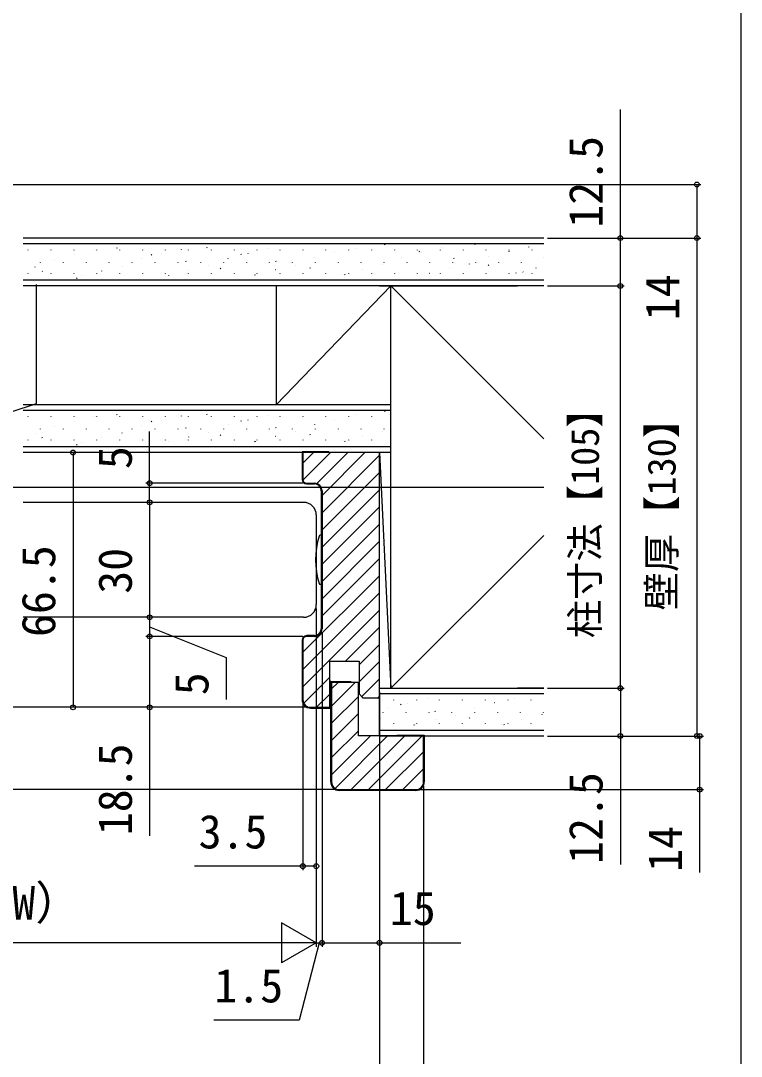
# Model space of a CAD drawing. Units: millimetres, scale not verified. Extents: x -525 to 525, y -783 to 779.
# Drawn here: x 337 to 525.1, y 189.5 to 459.9 of the extents above; entities that cross this region are included whole.
import ezdxf
from ezdxf.enums import TextEntityAlignment as Align

# ---------------------------------------------------------------- set-up
doc = ezdxf.new("R2010")
doc.units = ezdxf.units.MM
doc.header["$LTSCALE"] = 4
for name, color, linetype in [('0-5_YKK_12', 2, 'Continuous'), ('0-6_YKK_13', 4, 'Continuous'), ('0-8_YKK_D', 6, 'Continuous'), ('0-9_YKK_ZWAK', 7, 'Continuous'), ('0-A_YSS_K', 3, 'Continuous'), ('0-B_YSS_KE', 3, 'Continuous')]:
    doc.layers.add(name, color=color, linetype=linetype)
doc.styles.add('ＭＳ ゴシック', font='')
doc.styles.get('ＭＳ ゴシック').set_extended_font_data('MS Gothic')

msp = doc.modelspace()

# ---------------------------------------------------------------- linework, layer by layer
at = {"layer": '0-5_YKK_12'}
for p, q in [((-199.848, 338.118), (473.522, 338.118)), ((410.838, 334.118), (337.638, 334.118)), ((414.138, 330.818), (414.138, 307.418)), ((410.838, 304.118), (337.638, 304.118))]:
    msp.add_line(p, q, dxfattribs=at)
for centre, start, end in [((410.838, 330.818), 0, 90), ((410.838, 307.418), 270, 0)]:
    msp.add_arc(centre, 3.3, start, end, dxfattribs=at)
at = {"layer": '0-6_YKK_13'}
for p, q in [((415.443, 325.518), (415.163, 325.518)), ((415.443, 325.518), (415.443, 312.718)), ((415.163, 312.718), (415.443, 312.718))]:
    msp.add_line(p, q, dxfattribs=at)
for centre, radius, start, end in [((434.923, 319.118), 20.98, 162.8442, 197.1558), ((415.163, 325.218), 0.3, 90, 162.8442), ((415.163, 313.018), 0.3, 197.1558, 270)]:
    msp.add_arc(centre, radius, start, end, dxfattribs=at)
at = {"layer": '0-8_YKK_D'}
for p, q in [((294.138, 417.118), (514.522, 417.118)), ((474.522, 403.118), (514.522, 403.118)), ((474.522, 403.118), (494.522, 403.118)), ((506.543, 403.118), (514.522, 403.118)), ((513.522, 403.118), (513.522, 273.118)), ((474.522, 390.618), (494.522, 390.618)), ((493.522, 285.618), (493.522, 390.618)), ((403.638, 347.118), (349.638, 347.118)), ((350.638, 347.118), (350.638, 280.618)), ((410.638, 339.118), (369.638, 339.118)), ((406.638, 334.118), (369.638, 334.118)), ((409.838, 334.118), (369.638, 334.118)), ((370.638, 334.118), (370.638, 304.118)), ((414.138, 306.418), (414.138, 218.118)), ((414.138, 306.418), (414.138, 218.118)), ((414.138, 306.418), (414.138, 238.118)), ((406.638, 304.118), (369.638, 304.118)), ((406.638, 304.118), (369.638, 304.118)), ((370.638, 304.118), (370.638, 299.118)), ((415.638, 300.118), (415.638, 218.118)), ((415.638, 300.118), (415.638, 218.118)), ((410.638, 299.118), (369.638, 299.118)), ((410.638, 299.118), (369.638, 299.118)), ((430.638, 284.618), (430.638, 218.118)), ((430.638, 284.618), (430.638, 167.919)), ((430.638, 284.618), (430.638, 167.919)), ((474.522, 285.618), (494.522, 285.618)), ((475.522, 285.618), (494.522, 285.618)), ((410.638, 281.618), (410.638, 238.118)), ((411.638, 280.618), (219.938, 280.618)), ((411.638, 280.618), (219.938, 280.618)), ((411.638, 280.618), (239.938, 280.618)), ((411.638, 280.618), (349.638, 280.618)), ((411.638, 280.618), (369.638, 280.618)), ((474.522, 273.118), (515.226, 273.118)), ((474.522, 273.118), (494.522, 273.118)), ((507.543, 273.118), (514.522, 273.118)), ((442.138, 260.115), (442.138, 167.919)), ((419.138, 259.119), (219.938, 259.119)), ((439.638, 259.118), (515.226, 259.118)), ((410.638, 239.118), (382.311, 239.118)), ((414.138, 239.118), (410.638, 239.118)), ((414.138, 219.118), (405.045, 224.368)), ((405.045, 224.368), (405.045, 213.868)), ((403.638, 219.118), (271.638, 219.118)), ((414.138, 219.118), (395.952, 219.118)), ((414.138, 219.118), (405.045, 213.868)), ((414.138, 219.118), (411.588, 219.118)), ((414.138, 219.118), (415.638, 219.118)), ((414.138, 219.118), (415.638, 219.118)), ((415.638, 219.118), (418.188, 219.118))]:
    msp.add_line(p, q, dxfattribs=at)
for points in [[(493.522, 390.618), (493.522, 403.118), (493.522, 436.668)], [(513.522, 417.118), (513.522, 403.118), (513.522, 381.5)], [(321.138, 353.368), (341.138, 359.968), (341.138, 390.968)], [(370.638, 334.118), (370.638, 339.118), (370.638, 352.623)], [(370.638, 301.618), (390.638, 293.591), (390.638, 282.637)], [(370.638, 299.118), (370.638, 280.618), (370.638, 247.068)], [(493.522, 285.618), (493.522, 273.118), (493.522, 239.568)], [(514.226, 273.118), (514.226, 259.118), (514.226, 237.5)], [(414.888, 219.118), (409.652, 198.919), (387.379, 198.919)], [(415.638, 219.118), (430.638, 219.118), (451.915, 219.118)]]:
    msp.add_lwpolyline(points, dxfattribs=at)
for centre in [(513.522, 417.118), (493.522, 403.118), (513.522, 403.118), (513.522, 403.118), (493.522, 390.618), (493.522, 390.618), (350.638, 347.118), (370.638, 339.118), (370.638, 334.118), (370.638, 334.118), (370.638, 304.118), (370.638, 304.118), (370.638, 299.118), (370.638, 299.118), (493.522, 285.618), (493.522, 285.618), (350.638, 280.618), (370.638, 280.618), (493.522, 273.118), (513.522, 273.118), (514.226, 273.118), (514.226, 259.118), (410.638, 239.118), (414.138, 239.118), (415.638, 219.118), (415.638, 219.118), (430.638, 219.118)]:
    msp.add_circle(centre, 0.637, dxfattribs=at)
at = {"layer": '0-9_YKK_ZWAK'}
msp.add_lwpolyline([(-524.9, -783.3), (525.1, -783.3), (525.1, 746.7)], dxfattribs=at)
at = {"layer": '0-A_YSS_K'}
for p, q in [((473.522, 403.118), (337.638, 403.118)), ((473.522, 401.618), (337.638, 401.618)), ((362.177, 400.418), (362.067, 400.585)), ((378.922, 400.159), (378.916, 400.178)), ((385.637, 400.49), (385.526, 400.657)), ((401.596, 400.312), (401.589, 400.331)), ((424.269, 400.466), (424.262, 400.485)), ((432.147, 401.251), (432.036, 401.418)), ((446.942, 400.619), (446.936, 400.638)), ((455.606, 401.323), (455.495, 401.49)), ((469.616, 400.772), (469.609, 400.791)), ((338.932, 399.961), (338.932, 400.061)), ((344.912, 399.961), (344.912, 400.061)), ((345.767, 397.516), (345.76, 397.535)), ((350.892, 399.961), (350.892, 400.061)), ((350.991, 398.808), (350.985, 398.827)), ((356.249, 400.006), (356.242, 400.025)), ((356.872, 399.961), (356.872, 400.061)), ((362.852, 399.961), (362.852, 400.061)), ((368.44, 397.669), (368.434, 397.688)), ((368.832, 399.961), (368.832, 400.061)), ((371.184, 398.649), (371.073, 398.816)), ((373.665, 398.961), (373.658, 398.98)), ((374.812, 399.961), (374.812, 400.061)), ((380.792, 399.961), (380.792, 400.061)), ((386.772, 399.961), (386.772, 400.061)), ((391.114, 397.823), (391.107, 397.841)), ((392.752, 399.961), (392.752, 400.061)), ((394.643, 398.721), (394.533, 398.888)), ((396.338, 399.115), (396.331, 399.134)), ((398.732, 399.961), (398.732, 400.061)), ((404.712, 399.961), (404.712, 400.061)), ((410.692, 399.961), (410.692, 400.061)), ((413.787, 397.976), (413.78, 397.995)), ((416.672, 399.961), (416.672, 400.061)), ((419.011, 399.268), (419.005, 399.287)), ((422.652, 399.961), (422.652, 400.061)), ((428.632, 399.961), (428.632, 400.061)), ((434.612, 399.961), (434.612, 400.061)), ((436.46, 398.129), (436.454, 398.148)), ((440.592, 399.961), (440.592, 400.061)), ((441.153, 399.482), (441.043, 399.649)), ((441.685, 399.421), (441.678, 399.44)), ((446.572, 399.961), (446.572, 400.061)), ((450.159, 397.713), (450.049, 397.88)), ((452.552, 399.961), (452.552, 400.061)), ((458.532, 399.961), (458.532, 400.061)), ((459.134, 398.283), (459.127, 398.301)), ((464.358, 399.575), (464.351, 399.593)), ((464.612, 399.554), (464.502, 399.721)), ((464.512, 399.961), (464.512, 400.061)), ((470.492, 399.961), (470.492, 400.061)), ((473.522, 397.931), (473.508, 397.952)), ((340.776, 395.564), (340.77, 395.583)), ((342.162, 396.731), (342.162, 396.831)), ((348.142, 396.731), (348.142, 396.831)), ((354.122, 396.731), (354.122, 396.831)), ((360.102, 396.731), (360.102, 396.831)), ((363.45, 395.717), (363.443, 395.736)), ((366.082, 396.731), (366.082, 396.831)), ((372.062, 396.731), (372.062, 396.831)), ((378.042, 396.731), (378.042, 396.831)), ((380.19, 396.881), (380.08, 397.047)), ((384.022, 396.731), (384.022, 396.831)), ((386.123, 395.871), (386.116, 395.89)), ((389.197, 395.112), (389.086, 395.278)), ((390.002, 396.731), (390.002, 396.831)), ((395.982, 396.731), (395.982, 396.831)), ((401.962, 396.731), (401.962, 396.831)), ((403.538, 394.826), (403.532, 394.845)), ((403.649, 396.952), (403.539, 397.119)), ((407.942, 396.731), (407.942, 396.831)), ((408.796, 396.024), (408.79, 396.043)), ((412.656, 395.184), (412.545, 395.35)), ((413.922, 396.731), (413.922, 396.831)), ((419.902, 396.731), (419.902, 396.831)), ((425.882, 396.731), (425.882, 396.831)), ((426.212, 394.98), (426.205, 394.998)), ((431.47, 396.177), (431.463, 396.196)), ((431.862, 396.731), (431.862, 396.831)), ((437.842, 396.731), (437.842, 396.831)), ((443.822, 396.731), (443.822, 396.831)), ((448.885, 395.133), (448.878, 395.152)), ((449.802, 396.731), (449.802, 396.831)), ((454.143, 396.331), (454.136, 396.35)), ((455.782, 396.731), (455.782, 396.831)), ((459.166, 395.945), (459.055, 396.111)), ((461.762, 396.731), (461.762, 396.831)), ((467.742, 396.731), (467.742, 396.831)), ((471.558, 395.286), (471.552, 395.305)), ((473.522, 392.118), (337.638, 392.118)), ((338.932, 393.881), (338.932, 393.981)), ((342.687, 394.351), (342.576, 394.517)), ((344.912, 393.881), (344.912, 393.981)), ((350.892, 393.881), (350.892, 393.981)), ((351.693, 392.582), (351.583, 392.749)), ((352.967, 393.228), (352.961, 393.246)), ((356.872, 393.881), (356.872, 393.981)), ((358.192, 394.52), (358.185, 394.539)), ((362.852, 393.881), (362.852, 393.981)), ((368.832, 393.881), (368.832, 393.981)), ((374.812, 393.881), (374.812, 393.981)), ((375.641, 393.381), (375.634, 393.4)), ((380.792, 393.881), (380.792, 393.981)), ((380.865, 394.673), (380.858, 394.692)), ((386.772, 393.881), (386.772, 393.981)), ((392.752, 393.881), (392.752, 393.981)), ((398.203, 393.343), (398.093, 393.51)), ((398.314, 393.534), (398.307, 393.553)), ((398.732, 393.881), (398.732, 393.981)), ((404.712, 393.881), (404.712, 393.981)), ((410.692, 393.881), (410.692, 393.981)), ((416.672, 393.881), (416.672, 393.981)), ((420.987, 393.688), (420.981, 393.706)), ((421.662, 393.415), (421.552, 393.581)), ((422.652, 393.881), (422.652, 393.981)), ((428.632, 393.881), (428.632, 393.981)), ((434.612, 393.881), (434.612, 393.981)), ((440.592, 393.881), (440.592, 393.981)), ((443.661, 393.841), (443.654, 393.86)), ((446.572, 393.881), (446.572, 393.981)), ((452.552, 393.881), (452.552, 393.981)), ((458.532, 393.881), (458.532, 393.981)), ((464.512, 393.881), (464.512, 393.981)), ((466.334, 393.994), (466.327, 394.013)), ((468.172, 394.176), (468.062, 394.342)), ((470.492, 393.881), (470.492, 393.981)), ((473.522, 390.618), (337.638, 390.618)), ((430.638, 390.618), (400.638, 390.618)), ((403.638, 359.618), (433.638, 390.618)), ((403.638, 390.618), (403.638, 359.618)), ((430.638, 390.618), (466.638, 390.618)), ((433.638, 285.618), (433.638, 390.618)), ((473.522, 350.734), (433.638, 390.618)), ((473.522, 390.618), (466.638, 390.618)), ((430.638, 359.618), (337.638, 359.618)), ((433.638, 359.618), (400.638, 359.618)), ((433.638, 358.118), (337.638, 358.118)), ((362.177, 356.918), (362.067, 357.085)), ((385.637, 356.99), (385.526, 357.157)), ((424.269, 356.966), (424.262, 356.985)), ((432.147, 357.751), (432.036, 357.918)), ((338.932, 356.461), (338.932, 356.561)), ((344.912, 356.461), (344.912, 356.561)), ((350.892, 356.461), (350.892, 356.561)), ((350.991, 355.308), (350.985, 355.327)), ((356.249, 356.506), (356.242, 356.525)), ((356.872, 356.461), (356.872, 356.561)), ((362.852, 356.461), (362.852, 356.561)), ((368.44, 354.169), (368.434, 354.188)), ((368.832, 356.461), (368.832, 356.561)), ((371.184, 355.149), (371.073, 355.316)), ((373.665, 355.461), (373.658, 355.48)), ((374.812, 356.461), (374.812, 356.561)), ((378.922, 356.659), (378.916, 356.678)), ((380.792, 356.461), (380.792, 356.561)), ((386.772, 356.461), (386.772, 356.561)), ((391.114, 354.323), (391.107, 354.341)), ((392.752, 356.461), (392.752, 356.561)), ((394.643, 355.221), (394.533, 355.388)), ((396.338, 355.615), (396.331, 355.634)), ((398.732, 356.461), (398.732, 356.561)), ((401.596, 356.812), (401.589, 356.831)), ((404.712, 356.461), (404.712, 356.561)), ((410.692, 356.461), (410.692, 356.561)), ((413.787, 354.476), (413.78, 354.495)), ((416.672, 356.461), (416.672, 356.561)), ((419.011, 355.768), (419.005, 355.787)), ((422.652, 356.461), (422.652, 356.561)), ((428.632, 356.461), (428.632, 356.561)), ((340.776, 352.064), (340.77, 352.083)), ((342.162, 353.231), (342.162, 353.331)), ((345.767, 354.016), (345.76, 354.035)), ((348.142, 353.231), (348.142, 353.331)), ((354.122, 353.231), (354.122, 353.331)), ((360.102, 353.231), (360.102, 353.331)), ((363.45, 352.217), (363.443, 352.236)), ((366.082, 353.231), (366.082, 353.331)), ((372.062, 353.231), (372.062, 353.331)), ((378.042, 353.231), (378.042, 353.331)), ((380.19, 353.381), (380.08, 353.547)), ((384.022, 353.231), (384.022, 353.331)), ((386.123, 352.371), (386.116, 352.39)), ((389.197, 351.612), (389.086, 351.778)), ((390.002, 353.231), (390.002, 353.331)), ((395.982, 353.231), (395.982, 353.331)), ((401.962, 353.231), (401.962, 353.331)), ((403.649, 353.452), (403.539, 353.619)), ((407.942, 353.231), (407.942, 353.331)), ((408.796, 352.524), (408.79, 352.543)), ((412.656, 351.684), (412.545, 351.85)), ((413.922, 353.231), (413.922, 353.331)), ((419.902, 353.231), (419.902, 353.331)), ((425.882, 353.231), (425.882, 353.331)), ((426.212, 351.48), (426.205, 351.498)), ((431.47, 352.677), (431.463, 352.696)), ((431.862, 353.231), (431.862, 353.331)), ((338.932, 350.381), (338.932, 350.481)), ((342.687, 350.851), (342.576, 351.017)), ((344.912, 350.381), (344.912, 350.481)), ((350.892, 350.381), (350.892, 350.481)), ((351.693, 349.082), (351.583, 349.249)), ((352.967, 349.728), (352.961, 349.746)), ((356.872, 350.381), (356.872, 350.481)), ((358.192, 351.02), (358.185, 351.039)), ((362.852, 350.381), (362.852, 350.481)), ((368.832, 350.381), (368.832, 350.481)), ((374.812, 350.381), (374.812, 350.481)), ((375.641, 349.881), (375.634, 349.9)), ((380.792, 350.381), (380.792, 350.481)), ((380.865, 351.173), (380.858, 351.192)), ((386.772, 350.381), (386.772, 350.481)), ((392.752, 350.381), (392.752, 350.481)), ((398.203, 349.843), (398.093, 350.01)), ((398.314, 350.034), (398.307, 350.053)), ((398.732, 350.381), (398.732, 350.481)), ((403.538, 351.326), (403.532, 351.345)), ((404.712, 350.381), (404.712, 350.481)), ((410.692, 350.381), (410.692, 350.481)), ((416.672, 350.381), (416.672, 350.481)), ((420.987, 350.188), (420.981, 350.206)), ((421.662, 349.915), (421.552, 350.081)), ((422.652, 350.381), (422.652, 350.481)), ((428.632, 350.381), (428.632, 350.481)), ((433.638, 348.618), (337.638, 348.618)), ((433.638, 347.118), (337.638, 347.118)), ((410.638, 344.37), (413.387, 347.118)), ((410.662, 339.903), (417.877, 347.118)), ((414.266, 339.017), (422.367, 347.118)), ((415.638, 335.899), (426.857, 347.118)), ((415.638, 331.409), (430.638, 346.409)), ((430.638, 347.118), (433.638, 285.618)), ((415.638, 326.919), (430.638, 341.919)), ((415.638, 322.429), (430.638, 337.429)), ((415.638, 317.939), (430.638, 332.939)), ((415.638, 313.449), (430.638, 328.449)), ((473.522, 325.502), (433.638, 285.618)), ((415.638, 308.958), (430.638, 323.958)), ((415.638, 304.468), (430.638, 319.468)), ((410.638, 294.978), (430.638, 314.978)), ((410.638, 290.488), (430.638, 310.488)), ((410.638, 285.998), (430.638, 305.998)), ((421.749, 292.618), (430.638, 301.508)), ((425.338, 291.718), (430.638, 297.018)), ((425.338, 287.227), (430.638, 292.527)), ((410.851, 281.721), (417.638, 288.508)), ((418.138, 285.424), (419.834, 287.119)), ((418.138, 280.934), (424.324, 287.119)), ((426.029, 283.428), (430.638, 288.037)), ((414.239, 280.618), (417.638, 284.018)), ((430.638, 285.618), (473.522, 285.618)), ((430.638, 285.618), (466.638, 285.618)), ((473.522, 284.118), (430.638, 284.118)), ((473.522, 285.618), (466.638, 285.618)), ((418.138, 276.443), (425.138, 283.443)), ((430.209, 283.118), (430.638, 283.547)), ((434.37, 282.461), (434.37, 282.561)), ((436.26, 281.221), (436.15, 281.388)), ((437.955, 281.615), (437.949, 281.634)), ((440.35, 282.461), (440.35, 282.561)), ((443.213, 282.812), (443.206, 282.831)), ((446.33, 282.461), (446.33, 282.561)), ((452.31, 282.461), (452.31, 282.561)), ((458.29, 282.461), (458.29, 282.561)), ((460.629, 281.768), (460.622, 281.787)), ((464.27, 282.461), (464.27, 282.561)), ((465.886, 282.966), (465.88, 282.985)), ((470.25, 282.461), (470.25, 282.561)), ((418.138, 271.953), (425.138, 278.953)), ((431.62, 279.231), (431.62, 279.331)), ((432.731, 280.323), (432.724, 280.341)), ((437.6, 279.231), (437.6, 279.331)), ((443.58, 279.231), (443.58, 279.331)), ((445.267, 279.452), (445.156, 279.619)), ((449.56, 279.231), (449.56, 279.331)), ((450.414, 278.524), (450.407, 278.543)), ((455.404, 280.476), (455.398, 280.495)), ((455.54, 279.231), (455.54, 279.331)), ((461.52, 279.231), (461.52, 279.331)), ((467.5, 279.231), (467.5, 279.331)), ((473.087, 278.677), (473.08, 278.696)), ((473.48, 279.231), (473.48, 279.331)), ((430.814, 277.612), (430.704, 277.778)), ((434.37, 276.381), (434.37, 276.481)), ((439.82, 275.843), (439.71, 276.01)), ((439.931, 276.034), (439.925, 276.053)), ((440.35, 276.381), (440.35, 276.481)), ((445.156, 277.326), (445.149, 277.345)), ((446.33, 276.381), (446.33, 276.481)), ((452.31, 276.381), (452.31, 276.481)), ((454.273, 277.684), (454.163, 277.85)), ((458.29, 276.381), (458.29, 276.481)), ((462.605, 276.188), (462.598, 276.206)), ((463.28, 275.915), (463.169, 276.081)), ((464.27, 276.381), (464.27, 276.481)), ((467.829, 277.48), (467.822, 277.498)), ((470.25, 276.381), (470.25, 276.481)), ((418.138, 267.463), (425.138, 274.463)), ((418.138, 262.973), (428.284, 273.119)), ((419.078, 259.423), (432.775, 273.119)), ((423.265, 259.119), (437.265, 273.119)), ((427.755, 259.119), (441.755, 273.119)), ((430.638, 274.618), (473.522, 274.618)), ((432.245, 259.119), (442.138, 269.013)), ((436.735, 259.119), (442.138, 264.522))]:
    msp.add_line(p, q, dxfattribs=at)
msp.add_lwpolyline([(473.522, 273.118), (430.638, 273.118), (430.638, 285.618)], dxfattribs=at)
at = {"layer": '0-B_YSS_KE'}
for p, q in [((411.638, 339.118), (413.638, 339.118)), ((411.638, 338.918), (413.638, 338.918)), ((415.438, 337.118), (415.438, 301.118)), ((415.638, 337.118), (415.638, 301.118)), ((410.438, 298.118), (410.438, 282.618)), ((410.638, 298.118), (410.638, 282.618)), ((413.638, 299.318), (411.638, 299.318)), ((413.638, 299.118), (411.638, 299.118)), ((420.138, 259.119), (440.138, 259.119)), ((440.138, 258.919), (420.138, 258.919))]:
    msp.add_line(p, q, dxfattribs=at)
for points in [[(417.438, 347.118), (417.438, 347.318), (410.438, 347.318), (410.438, 340.118)], [(430.638, 283.118), (430.638, 347.118), (417.638, 347.118), (410.638, 347.118), (410.638, 340.118)], [(412.638, 280.618), (417.638, 280.618), (417.638, 287.618), (417.638, 292.618), (425.338, 292.618), (425.338, 284.118), (426.338, 283.118), (430.638, 283.118)], [(412.638, 280.418), (417.838, 280.418), (417.838, 287.418), (417.638, 287.418)], [(417.938, 261.119), (417.938, 287.319), (423.138, 287.319), (423.138, 287.119)], [(425.138, 287.119), (418.138, 287.119), (418.138, 261.119)], [(442.138, 261.119), (442.138, 273.119), (425.138, 273.119), (425.138, 287.119)], [(435.138, 273.119), (435.138, 273.319), (442.338, 273.319), (442.338, 261.119)]]:
    msp.add_lwpolyline(points, dxfattribs=at)
for centre, radius, start, end in [((411.638, 340.118), 1.2, 180.00001, 269.99999), ((411.638, 340.118), 1, 180.00001, 269.99999), ((413.638, 337.118), 2, 0.00001, 89.99999), ((413.638, 337.118), 1.8, 0.00001, 89.99999), ((413.638, 301.118), 1.8, 270.00001, 359.99999), ((413.638, 301.118), 2, 270.00001, 359.99999), ((411.638, 298.118), 1.2, 90.00001, 179.99999), ((411.638, 298.118), 1, 90.00001, 179.99999), ((412.638, 282.618), 2.2, 180.00001, 269.99999), ((412.638, 282.618), 2, 180.00001, 269.99999), ((420.138, 261.119), 2.2, 180, 270), ((420.138, 261.119), 2, 180, 270), ((440.138, 261.119), 2, 270, 0), ((440.138, 261.119), 2.2, 270, 360)]:
    msp.add_arc(centre, radius, start, end, dxfattribs=at)

# ---------------------------------------------------------------- texts
at = {"layer": '0-8_YKK_D', "style": 'ＭＳ ゴシック'}
for s, height, p in [('12.5', 8.798, (491.522, 405.827)), ('14', 8.798, (511.522, 381.659)), ('柱寸法【105】', 7.331, (490.158, 298.658)), ('壁厚【130】', 7.331, (510.158, 305.902)), ('5', 8.798, (368.638, 342.782)), ('66.5', 8.798, (348.638, 298.971)), ('30', 8.798, (368.638, 310.255)), ('5', 8.798, (388.638, 283.75)), ('18.5', 8.798, (368.638, 247.227)), ('12.5', 8.798, (491.522, 239.727)), ('14', 8.798, (512.226, 237.659))]:
    msp.add_text(s, height=height, rotation=90, dxfattribs=at).set_placement(p, align=Align.BOTTOM_LEFT)
for s, p in [('3.5', (383.424, 241.118)), ('（DW）', (316.809, 222.55)), ('15', (433.347, 221.118)), ('1.5', (387.538, 200.919))]:
    msp.add_text(s, height=8.798, dxfattribs=at).set_placement(p, align=Align.BOTTOM_LEFT)

doc.saveas('drawing.dxf')
